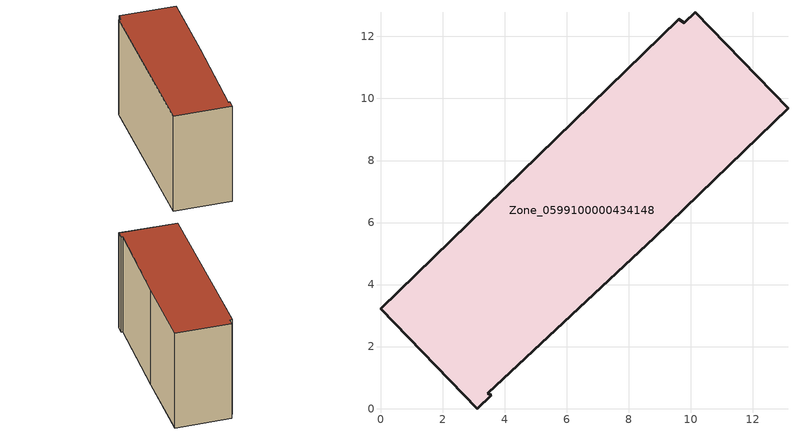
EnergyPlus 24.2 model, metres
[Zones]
Zone_0599100000434148
 floor ground (C_G): 13.14,9.68 8.84,5.53 3.47,0.5 3.57,0.43 3.12,0 0,3.22 9.62,12.55 9.79,12.44 10.14,12.78 z0
 wall outside (C_F): 0,3.22 3.12,0 3.57,0.43 3.47,0.5 8.84,5.53 13.14,9.68 10.14,12.78 9.79,12.44 9.62,12.55 0,3.22 z0:8.19
 roof outside (C_R): 3.57,0.43 3.47,0.5 8.84,5.53 13.14,9.68 10.14,12.78 9.79,12.44 9.62,12.55 0,3.22 3.12,0 z8.19
[BUILDING]
Pand.0599100000434148: North Axis=0; Terrain=City; Loads Convergence Tolerance Value=0.04; Temperature Convergence Tolerance Value=0.4; Solar Distribution=FullExterior; Maximum Number of Warmup Days=25; Minimum Number of Warmup Days=1
[Site:Location]
Rotterdam.The.Hague.AP_ZH_NLD Design_Conditions: Latitude=51.96; Longitude=4.45; Time Zone=1; Elevation=-4.5
[SITE:GROUNDTEMPERATURE:BUILDINGSURFACE]
18, 18, 18, 18, 18, 18, 18, 18, 18, 18, 18, 18
[MATERIAL] Thermal Absorptance=0.9; Solar Absorptance=0.7; Visible Absorptance=0.7
Name | Roughness | Thickness | Conductivity | Density | Specific Heat
G.TI.2006-2014 | MediumSmooth | 0.15 | 0.06 | 540 | 1210
F.TI.2006-2014 | Rough | 0.3 | 0.12 | 1920 | 840
R.TI.2006-2014 | MediumRough | 0.2 | 0.08 | 1500 | 1000
[CONSTRUCTION]
C_G: G.TI.2006-2014
C_F: F.TI.2006-2014
C_R: R.TI.2006-2014
[ZONE]
Zone_0599100000434148: Type=1; Multiplier=1; Ceiling Height=Autocalculate; Volume=Autocalculate; Floor Area=autocalculate; Part of Total Floor Area=Yes
[ZONEINFILTRATION:DESIGNFLOWRATE]
Infil_Zone_0599100000434148: Zone or ZoneList or Space or SpaceList=Zone_0599100000434148; Schedule=AlwaysOn; Design Flow Rate Calculation Method=Flow/Area; Flow Rate per Floor Area=0.0015; Constant Term Coefficient=1; Temperature Term Coefficient=0; Velocity Term Coefficient=0; Velocity Squared Term Coefficient=0
[HVACTEMPLATE:ZONE:IDEALLOADSAIRSYSTEM]
Zone_0599100000434148: Maximum Heating Supply Air Temperature=50; Minimum Cooling Supply Air Temperature=13; Maximum Heating Supply Air Humidity Ratio=0.0156; Minimum Cooling Supply Air Humidity Ratio=0.0077; Heating Limit=NoLimit; Cooling Limit=NoLimit; Dehumidification Control Type=ConstantSensibleHeatRatio; Cooling Sensible Heat Ratio=0.7; Dehumidification Setpoint=60; Humidification Control Type=None; Humidification Setpoint=30; Outdoor Air Method=None; Outdoor Air Flow Rate per Person=0.00944; Outdoor Air Flow Rate per Zone Floor Area=0; Outdoor Air Flow Rate per Zone=0; Demand Controlled Ventilation Type=None; Outdoor Air Economizer Type=NoEconomizer; Heat Recovery Type=None; Sensible Heat Recovery Effectiveness=0.7; Latent Heat Recovery Effectiveness=0.65
[ZONECONTROL:THERMOSTAT]
ThermostatControl_Zone_0599100000434148: Zone or ZoneList=Zone_0599100000434148; Control Type Schedule=DualSetpointControlType; Control 1=Thermostat_Zone_0599100000434148; Temperature Difference Between Cutout And Setpoint=0
[THERMOSTATSETPOINT:DUALSETPOINT]
Thermostat_Zone_0599100000434148: Heating Setpoint Temperature Schedule=HeatingSetpoint_Zone_0599100000434148; Cooling Setpoint Temperature Schedule=CoolingSetpoint_Zone_0599100000434148
[SCHEDULE:COMPACT]
HeatingSetpoint_Zone_0599100000434148: Through: 12/31, For: AllDays, Until: 24:00, 21
CoolingSetpoint_Zone_0599100000434148: Through: 12/31, For: AllDays, Until: 24:00, 24
DualSetpointControlType: Through: 12/31, For: AllDays, Until: 24:00, 4
AlwaysOn: Through: 12/31, For: AllDays, Until: 24:00, 1
